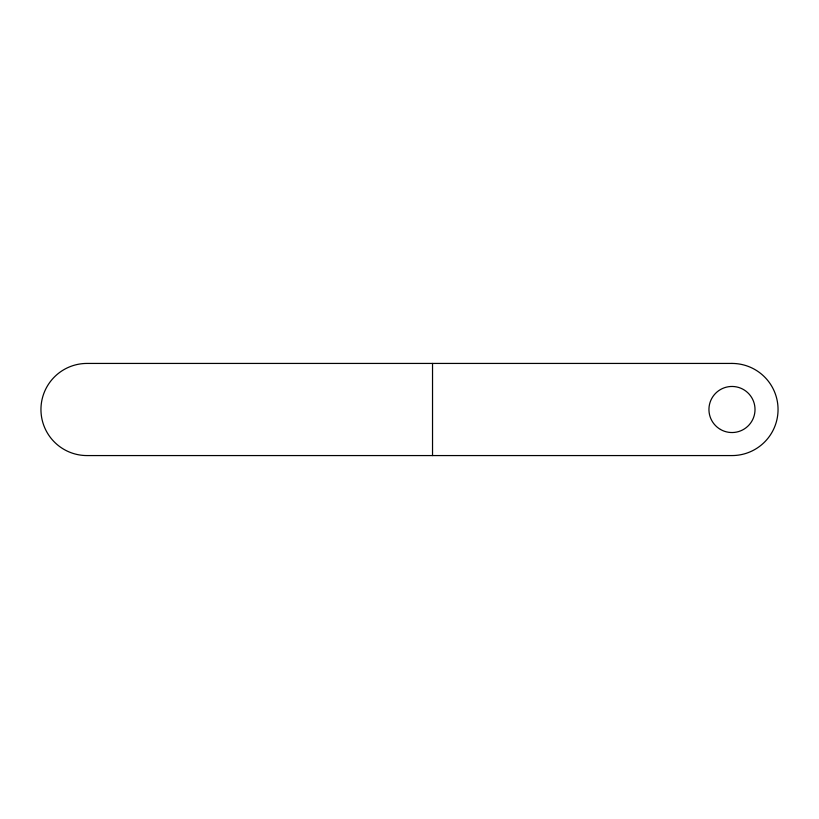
<?xml version="1.0" encoding="UTF-8"?>
<svg xmlns="http://www.w3.org/2000/svg" width="819" height="819" viewBox="0 0 819 819"><rect width="100%" height="100%" fill="white"/><g stroke="black" fill="none" stroke-linecap="round" stroke-linejoin="round"><path stroke-width="1.23" d="M432.534 363.431L432.534 455.569M731.981 363.431L87.019 363.431A46.069 46.069 0 0 0 40.95 409.5A46.069 46.069 0 0 0 87.019 455.569L731.981 455.569A46.069 46.069 0 0 0 778.05 409.5A46.069 46.069 0 0 0 731.981 363.431M720.464 429.453A23.034 23.034 0 0 0 755.016 409.5A23.034 23.034 0 0 0 720.464 389.547A23.034 23.034 0 0 0 720.464 429.453"/></g></svg>
